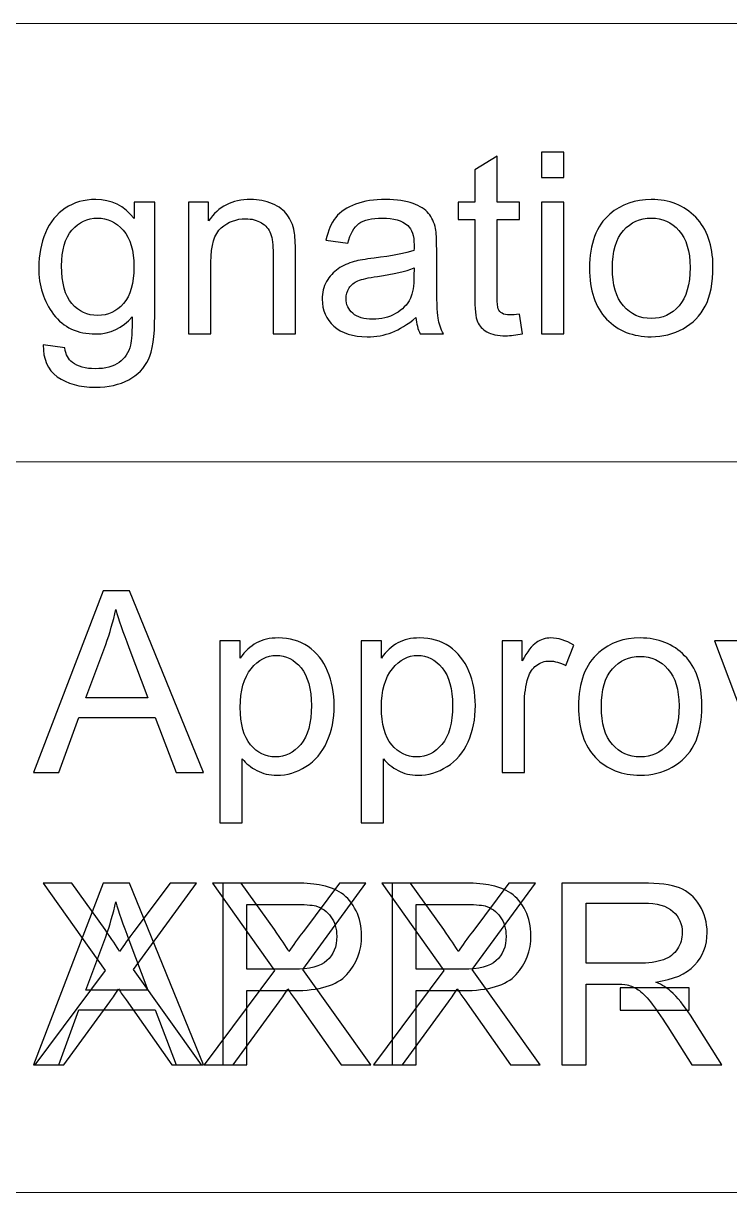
# Model space of a CAD drawing. Header units: centimetres. Extents: x -52 to 52, y -48 to 48.
# Drawn here: x 18.848 to 19.814, y -44.205 to -42.605 of the extents above; entities that cross this region are included whole.
import ezdxf

# ---------------------------------------------------------------- set-up
doc = ezdxf.new("R2010")
doc.units = ezdxf.units.CM
doc.header["$MEASUREMENT"] = 0
doc.layers.add('Title Block', color=7, linetype='Continuous')

msp = doc.modelspace()

# ---------------------------------------------------------------- linework, layer by layer
at = {"layer": 'Title Block', "lineweight": 9}
for points in [[(12.96203, -42.6054), (12.96203, -42.6054), (29.96203, -42.6054), (29.96203, -42.6054)], [(12.96203, -43.2054), (12.96203, -43.2054), (29.96203, -43.2054), (29.96203, -43.2054)], [(12.96203, -44.2054), (12.96203, -44.2054), (29.96203, -44.2054), (29.96203, -44.2054)]]:
    msp.add_open_spline(points, degree=3, dxfattribs=at)
at = {"layer": 'Title Block'}
for points, knots in [([(19.55638, -42.81651), (19.55638, -42.81651), (19.55638, -42.78179), (19.55638, -42.78179), (19.55638, -42.78179), (19.58693, -42.78179), (19.58693, -42.78179), (19.58693, -42.78179), (19.58693, -42.81651), (19.58693, -42.81651), (19.58693, -42.81651), (19.55638, -42.81651), (19.55638, -42.81651)], [0, 0, 0, 0, 0.25, 0.25, 0.25, 0.5, 0.5, 0.5, 0.75, 0.75, 0.75, 1, 1, 1, 1]), ([(19.52623, -43.00314), (19.52623, -43.00314), (19.53039, -43.03011), (19.53039, -43.03011), (19.52183, -43.0319), (19.51413, -43.03283), (19.50742, -43.03283), (19.49636, -43.03283), (19.4878, -43.03109), (19.48167, -43.02756), (19.47559, -43.02403), (19.47131, -43.01946), (19.46882, -43.01373), (19.46633, -43.008), (19.46511, -42.99597), (19.46511, -42.97762), (19.46511, -42.97762), (19.46511, -42.8738), (19.46511, -42.8738), (19.46511, -42.8738), (19.44255, -42.8738), (19.44255, -42.8738), (19.44255, -42.8738), (19.44255, -42.85019), (19.44255, -42.85019), (19.44255, -42.85019), (19.46511, -42.85019), (19.46511, -42.85019), (19.46511, -42.85019), (19.46511, -42.80563), (19.46511, -42.80563), (19.46511, -42.80563), (19.49567, -42.78729), (19.49567, -42.78729), (19.49567, -42.78729), (19.49567, -42.85019), (19.49567, -42.85019), (19.49567, -42.85019), (19.52623, -42.85019), (19.52623, -42.85019), (19.52623, -42.85019), (19.52623, -42.8738), (19.52623, -42.8738), (19.52623, -42.8738), (19.49567, -42.8738), (19.49567, -42.8738), (19.49567, -42.8738), (19.49567, -42.97936), (19.49567, -42.97936), (19.49567, -42.9881), (19.49619, -42.99371), (19.49729, -42.9962), (19.49833, -42.99869), (19.50007, -43.00065), (19.5025, -43.00216), (19.50493, -43.00361), (19.5084, -43.00436), (19.51292, -43.00436), (19.51627, -43.00436), (19.52073, -43.00395), (19.52623, -43.00314)], [0, 0, 0, 0, 0.05, 0.05, 0.05, 0.1, 0.1, 0.1, 0.15, 0.15, 0.15, 0.2, 0.2, 0.2, 0.25, 0.25, 0.25, 0.3, 0.3, 0.3, 0.35, 0.35, 0.35, 0.4, 0.4, 0.4, 0.45, 0.45, 0.45, 0.5, 0.5, 0.5, 0.55, 0.55, 0.55, 0.6, 0.6, 0.6, 0.65, 0.65, 0.65, 0.7, 0.7, 0.7, 0.75, 0.75, 0.75, 0.8, 0.8, 0.8, 0.85, 0.85, 0.85, 0.9, 0.9, 0.9, 0.95, 0.95, 0.95, 1, 1, 1, 1]), ([(18.87496, -43.04533), (18.87496, -43.04533), (18.90448, -43.0495), (18.90448, -43.0495), (18.90569, -43.05864), (18.90916, -43.0653), (18.91484, -43.06952), (18.92242, -43.07513), (18.93278, -43.07797), (18.94591, -43.07797), (18.96003, -43.07797), (18.97097, -43.07513), (18.97867, -43.06952), (18.98636, -43.06391), (18.99157, -43.05598), (18.99429, -43.04585), (18.99585, -43.03966), (18.99661, -43.02664), (18.99649, -43.00679), (18.98312, -43.02253), (18.96651, -43.0304), (18.94661, -43.0304), (18.92184, -43.0304), (18.90262, -43.02149), (18.88908, -43.00361), (18.87548, -42.98578), (18.86871, -42.96437), (18.86871, -42.93943), (18.86871, -42.92224), (18.87184, -42.90638), (18.87803, -42.89186), (18.88422, -42.87733), (18.89325, -42.86616), (18.90506, -42.85824), (18.91686, -42.85031), (18.93075, -42.84637), (18.94672, -42.84637), (18.96796, -42.84637), (18.98549, -42.85505), (18.99927, -42.87241), (18.99927, -42.87241), (18.99927, -42.85019), (18.99927, -42.85019), (18.99927, -42.85019), (19.02739, -42.85019), (19.02739, -42.85019), (19.02739, -42.85019), (19.02739, -43.00581), (19.02739, -43.00581), (19.02739, -43.03387), (19.02456, -43.05372), (19.01883, -43.06541), (19.01316, -43.0771), (19.00407, -43.08636), (18.99174, -43.09313), (18.97936, -43.0999), (18.96414, -43.10332), (18.94609, -43.10332), (18.92462, -43.10332), (18.90731, -43.09851), (18.89412, -43.08885), (18.88087, -43.07924), (18.8745, -43.06472), (18.87496, -43.04533)], [0, 0, 0, 0, 0.047619, 0.047619, 0.047619, 0.0952381, 0.0952381, 0.0952381, 0.1428571, 0.1428571, 0.1428571, 0.1904762, 0.1904762, 0.1904762, 0.2380952, 0.2380952, 0.2380952, 0.2857143, 0.2857143, 0.2857143, 0.3333333, 0.3333333, 0.3333333, 0.3809524, 0.3809524, 0.3809524, 0.4285714, 0.4285714, 0.4285714, 0.4761905, 0.4761905, 0.4761905, 0.5238095, 0.5238095, 0.5238095, 0.5714286, 0.5714286, 0.5714286, 0.6190476, 0.6190476, 0.6190476, 0.6666667, 0.6666667, 0.6666667, 0.7142857, 0.7142857, 0.7142857, 0.7619048, 0.7619048, 0.7619048, 0.8095238, 0.8095238, 0.8095238, 0.8571429, 0.8571429, 0.8571429, 0.9047619, 0.9047619, 0.9047619, 0.952381, 0.952381, 0.952381, 1, 1, 1, 1]), ([(19.07369, -43.0304), (19.07369, -43.0304), (19.07369, -42.85019), (19.07369, -42.85019), (19.07369, -42.85019), (19.10112, -42.85019), (19.10112, -42.85019), (19.10112, -42.85019), (19.10112, -42.87577), (19.10112, -42.87577), (19.11431, -42.85615), (19.13341, -42.84637), (19.15835, -42.84637), (19.16923, -42.84637), (19.17918, -42.84834), (19.18827, -42.85222), (19.19735, -42.8561), (19.20418, -42.86125), (19.2087, -42.86755), (19.21321, -42.87386), (19.21639, -42.88138), (19.21819, -42.89007), (19.21929, -42.89574), (19.21987, -42.90563), (19.21987, -42.91975), (19.21987, -42.91975), (19.21987, -43.0304), (19.21987, -43.0304), (19.21987, -43.0304), (19.18931, -43.0304), (19.18931, -43.0304), (19.18931, -43.0304), (19.18931, -42.92091), (19.18931, -42.92091), (19.18931, -42.90847), (19.18815, -42.89915), (19.18578, -42.89302), (19.18341, -42.88688), (19.17918, -42.88196), (19.17317, -42.87826), (19.16715, -42.87461), (19.16003, -42.87276), (19.15193, -42.87276), (19.13896, -42.87276), (19.12779, -42.87687), (19.11836, -42.88515), (19.10893, -42.89336), (19.10424, -42.90905), (19.10424, -42.93208), (19.10424, -42.93208), (19.10424, -43.0304), (19.10424, -43.0304), (19.10424, -43.0304), (19.07369, -43.0304), (19.07369, -43.0304)], [0, 0, 0, 0, 0.0555556, 0.0555556, 0.0555556, 0.1111111, 0.1111111, 0.1111111, 0.1666667, 0.1666667, 0.1666667, 0.2222222, 0.2222222, 0.2222222, 0.2777778, 0.2777778, 0.2777778, 0.3333333, 0.3333333, 0.3333333, 0.3888889, 0.3888889, 0.3888889, 0.4444444, 0.4444444, 0.4444444, 0.5, 0.5, 0.5, 0.5555556, 0.5555556, 0.5555556, 0.6111111, 0.6111111, 0.6111111, 0.6666667, 0.6666667, 0.6666667, 0.7222222, 0.7222222, 0.7222222, 0.7777778, 0.7777778, 0.7777778, 0.8333333, 0.8333333, 0.8333333, 0.8888889, 0.8888889, 0.8888889, 0.9444444, 0.9444444, 0.9444444, 1, 1, 1, 1]), ([(19.3845, -43.00783), (19.37316, -43.01749), (19.36222, -43.02427), (19.35175, -43.02826), (19.34128, -43.03225), (19.33005, -43.03422), (19.31801, -43.03422), (19.29822, -43.03422), (19.283, -43.02942), (19.27235, -43.01975), (19.2617, -43.01015), (19.25638, -42.99782), (19.25638, -42.98283), (19.25638, -42.97403), (19.25841, -42.96599), (19.2624, -42.9587), (19.26645, -42.95141), (19.27172, -42.94562), (19.2782, -42.94122), (19.28474, -42.93682), (19.29203, -42.93347), (19.30019, -42.93121), (19.30621, -42.92965), (19.31529, -42.92814), (19.32739, -42.92664), (19.35204, -42.92375), (19.37027, -42.92022), (19.3819, -42.91616), (19.38202, -42.912), (19.38207, -42.90934), (19.38207, -42.90824), (19.38207, -42.89585), (19.37918, -42.88711), (19.37339, -42.88202), (19.36558, -42.87513), (19.35395, -42.87172), (19.33856, -42.87172), (19.32415, -42.87172), (19.3135, -42.87427), (19.30667, -42.8793), (19.29978, -42.88434), (19.29475, -42.89325), (19.29145, -42.9061), (19.29145, -42.9061), (19.26159, -42.90193), (19.26159, -42.90193), (19.26431, -42.88914), (19.26876, -42.87878), (19.27501, -42.87091), (19.28126, -42.86304), (19.29029, -42.85702), (19.3021, -42.85274), (19.31384, -42.84851), (19.32756, -42.84637), (19.34307, -42.84637), (19.35846, -42.84637), (19.37102, -42.84817), (19.38068, -42.85181), (19.39029, -42.85546), (19.39741, -42.85997), (19.40192, -42.86547), (19.40644, -42.87097), (19.40962, -42.87791), (19.41147, -42.8863), (19.41246, -42.89151), (19.41298, -42.90089), (19.41298, -42.91437), (19.41298, -42.91437), (19.41298, -42.95488), (19.41298, -42.95488), (19.41298, -42.98318), (19.41361, -43.00106), (19.41489, -43.00864), (19.4161, -43.01622), (19.41865, -43.02346), (19.42235, -43.0304), (19.42235, -43.0304), (19.39041, -43.0304), (19.39041, -43.0304), (19.38734, -43.02398), (19.38537, -43.01645), (19.3845, -43.00783)], [0, 0, 0, 0, 0.037037, 0.037037, 0.037037, 0.0740741, 0.0740741, 0.0740741, 0.1111111, 0.1111111, 0.1111111, 0.1481481, 0.1481481, 0.1481481, 0.1851852, 0.1851852, 0.1851852, 0.2222222, 0.2222222, 0.2222222, 0.2592593, 0.2592593, 0.2592593, 0.2962963, 0.2962963, 0.2962963, 0.3333333, 0.3333333, 0.3333333, 0.3703704, 0.3703704, 0.3703704, 0.4074074, 0.4074074, 0.4074074, 0.4444444, 0.4444444, 0.4444444, 0.4814815, 0.4814815, 0.4814815, 0.5185185, 0.5185185, 0.5185185, 0.5555556, 0.5555556, 0.5555556, 0.5925926, 0.5925926, 0.5925926, 0.6296296, 0.6296296, 0.6296296, 0.6666667, 0.6666667, 0.6666667, 0.7037037, 0.7037037, 0.7037037, 0.7407407, 0.7407407, 0.7407407, 0.7777778, 0.7777778, 0.7777778, 0.8148148, 0.8148148, 0.8148148, 0.8518519, 0.8518519, 0.8518519, 0.8888889, 0.8888889, 0.8888889, 0.9259259, 0.9259259, 0.9259259, 0.962963, 0.962963, 0.962963, 1, 1, 1, 1]), ([(19.62206, -42.9403), (19.62206, -42.90702), (19.63132, -42.88237), (19.64989, -42.86634), (19.66535, -42.85303), (19.68427, -42.84637), (19.70655, -42.84637), (19.73126, -42.84637), (19.75151, -42.85448), (19.76725, -42.87068), (19.78294, -42.88682), (19.79081, -42.90922), (19.79081, -42.93775), (19.79081, -42.9609), (19.78733, -42.97907), (19.78039, -42.99232), (19.77345, -43.00557), (19.76332, -43.01587), (19.75001, -43.02322), (19.73676, -43.03057), (19.72223, -43.03422), (19.70655, -43.03422), (19.68132, -43.03422), (19.66095, -43.02618), (19.64538, -43.01003), (19.62981, -42.99388), (19.62206, -42.97062), (19.62206, -42.9403)], [0, 0, 0, 0, 0.1111111, 0.1111111, 0.1111111, 0.2222222, 0.2222222, 0.2222222, 0.3333333, 0.3333333, 0.3333333, 0.4444444, 0.4444444, 0.4444444, 0.5555556, 0.5555556, 0.5555556, 0.6666667, 0.6666667, 0.6666667, 0.7777778, 0.7777778, 0.7777778, 0.8888889, 0.8888889, 0.8888889, 1, 1, 1, 1]), ([(19.55638, -43.0304), (19.55638, -43.0304), (19.55638, -42.85019), (19.55638, -42.85019), (19.55638, -42.85019), (19.58693, -42.85019), (19.58693, -42.85019), (19.58693, -42.85019), (19.58693, -43.0304), (19.58693, -43.0304), (19.58693, -43.0304), (19.55638, -43.0304), (19.55638, -43.0304)], [0, 0, 0, 0, 0.25, 0.25, 0.25, 0.5, 0.5, 0.5, 0.75, 0.75, 0.75, 1, 1, 1, 1]), ([(18.89996, -42.93723), (18.89996, -42.96078), (18.90465, -42.97797), (18.91403, -42.98879), (18.92346, -42.99961), (18.93521, -43.00505), (18.94933, -43.00505), (18.96339, -43.00505), (18.97514, -42.99967), (18.98468, -42.98891), (18.99418, -42.97814), (18.99892, -42.96125), (18.99892, -42.93821), (18.99892, -42.91622), (18.994, -42.89961), (18.98422, -42.88844), (18.97444, -42.87728), (18.96264, -42.87172), (18.94886, -42.87172), (18.93526, -42.87172), (18.92375, -42.87722), (18.9142, -42.88821), (18.90471, -42.89921), (18.89996, -42.91553), (18.89996, -42.93723)], [0, 0, 0, 0, 0.125, 0.125, 0.125, 0.25, 0.25, 0.25, 0.375, 0.375, 0.375, 0.5, 0.5, 0.5, 0.625, 0.625, 0.625, 0.75, 0.75, 0.75, 0.875, 0.875, 0.875, 1, 1, 1, 1]), ([(19.65331, -42.94035), (19.65331, -42.96339), (19.65834, -42.98063), (19.66841, -42.99203), (19.67854, -43.00349), (19.69121, -43.00922), (19.70655, -43.00922), (19.72171, -43.00922), (19.73433, -43.00349), (19.74445, -42.99197), (19.75452, -42.98046), (19.75956, -42.96292), (19.75956, -42.93937), (19.75956, -42.91715), (19.75446, -42.90031), (19.74434, -42.88891), (19.73421, -42.87745), (19.72159, -42.87172), (19.70655, -42.87172), (19.69121, -42.87172), (19.67854, -42.87739), (19.66841, -42.88879), (19.65834, -42.90019), (19.65331, -42.91738), (19.65331, -42.94035)], [0, 0, 0, 0, 0.125, 0.125, 0.125, 0.25, 0.25, 0.25, 0.375, 0.375, 0.375, 0.5, 0.5, 0.5, 0.625, 0.625, 0.625, 0.75, 0.75, 0.75, 0.875, 0.875, 0.875, 1, 1, 1, 1]), ([(19.38207, -42.94012), (19.37096, -42.94464), (19.3543, -42.94846), (19.33207, -42.95158), (19.31946, -42.95338), (19.31055, -42.9554), (19.30534, -42.95766), (19.30013, -42.95991), (19.29614, -42.96321), (19.2933, -42.9675), (19.29047, -42.97184), (19.28902, -42.97664), (19.28902, -42.98196), (19.28902, -42.99001), (19.29209, -42.99678), (19.29828, -43.00216), (19.30447, -43.00754), (19.3135, -43.01026), (19.32536, -43.01026), (19.33711, -43.01026), (19.34758, -43.00771), (19.35678, -43.00256), (19.36593, -42.99747), (19.3727, -42.99047), (19.37698, -42.98162), (19.38028, -42.97473), (19.3819, -42.9646), (19.3819, -42.95123), (19.3819, -42.95123), (19.38207, -42.94012), (19.38207, -42.94012)], [0, 0, 0, 0, 0.1, 0.1, 0.1, 0.2, 0.2, 0.2, 0.3, 0.3, 0.3, 0.4, 0.4, 0.4, 0.5, 0.5, 0.5, 0.6, 0.6, 0.6, 0.7, 0.7, 0.7, 0.8, 0.8, 0.8, 0.9, 0.9, 0.9, 1, 1, 1, 1]), ([(18.86151, -43.6304), (18.86151, -43.6304), (18.95688, -43.38179), (18.95688, -43.38179), (18.95688, -43.38179), (18.99305, -43.38179), (18.99305, -43.38179), (18.99305, -43.38179), (19.09426, -43.6304), (19.09426, -43.6304), (19.09426, -43.6304), (19.05682, -43.6304), (19.05682, -43.6304), (19.05682, -43.6304), (19.02806, -43.55505), (19.02806, -43.55505), (19.02806, -43.55505), (18.92337, -43.55505), (18.92337, -43.55505), (18.92337, -43.55505), (18.8964, -43.6304), (18.8964, -43.6304), (18.8964, -43.6304), (18.86151, -43.6304), (18.86151, -43.6304)], [0, 0, 0, 0, 0.125, 0.125, 0.125, 0.25, 0.25, 0.25, 0.375, 0.375, 0.375, 0.5, 0.5, 0.5, 0.625, 0.625, 0.625, 0.75, 0.75, 0.75, 0.875, 0.875, 0.875, 1, 1, 1, 1]), ([(18.93304, -43.52832), (18.93304, -43.52832), (19.01776, -43.52832), (19.01776, -43.52832), (19.01776, -43.52832), (18.99183, -43.45939), (18.99183, -43.45939), (18.98402, -43.43845), (18.97812, -43.42114), (18.97401, -43.40748), (18.97059, -43.42369), (18.96602, -43.4396), (18.96029, -43.45534), (18.96029, -43.45534), (18.93304, -43.52832), (18.93304, -43.52832)], [0, 0, 0, 0, 0.2, 0.2, 0.2, 0.4, 0.4, 0.4, 0.6, 0.6, 0.6, 0.8, 0.8, 0.8, 1, 1, 1, 1]), ([(19.11655, -43.6995), (19.11655, -43.6995), (19.11655, -43.45019), (19.11655, -43.45019), (19.11655, -43.45019), (19.14432, -43.45019), (19.14432, -43.45019), (19.14432, -43.45019), (19.14432, -43.47386), (19.14432, -43.47386), (19.15086, -43.46472), (19.15827, -43.45783), (19.16655, -43.45326), (19.17476, -43.44869), (19.18478, -43.44637), (19.19652, -43.44637), (19.21192, -43.44637), (19.22546, -43.45031), (19.23721, -43.45824), (19.24895, -43.46611), (19.25781, -43.47728), (19.26383, -43.49163), (19.26979, -43.50604), (19.2728, -43.52178), (19.2728, -43.53897), (19.2728, -43.55731), (19.2695, -43.57386), (19.2629, -43.58862), (19.2563, -43.60332), (19.2467, -43.6146), (19.23408, -43.62247), (19.22152, -43.63028), (19.20827, -43.63422), (19.19438, -43.63422), (19.1842, -43.63422), (19.17505, -43.63208), (19.16701, -43.6278), (19.15891, -43.62351), (19.15231, -43.61813), (19.1471, -43.61159), (19.1471, -43.61159), (19.1471, -43.6995), (19.1471, -43.6995), (19.1471, -43.6995), (19.11655, -43.6995), (19.11655, -43.6995)], [0, 0, 0, 0, 0.0666667, 0.0666667, 0.0666667, 0.1333333, 0.1333333, 0.1333333, 0.2, 0.2, 0.2, 0.2666667, 0.2666667, 0.2666667, 0.3333333, 0.3333333, 0.3333333, 0.4, 0.4, 0.4, 0.4666667, 0.4666667, 0.4666667, 0.5333333, 0.5333333, 0.5333333, 0.6, 0.6, 0.6, 0.6666667, 0.6666667, 0.6666667, 0.7333333, 0.7333333, 0.7333333, 0.8, 0.8, 0.8, 0.8666667, 0.8666667, 0.8666667, 0.9333333, 0.9333333, 0.9333333, 1, 1, 1, 1]), ([(19.30966, -43.6995), (19.30966, -43.6995), (19.30966, -43.45019), (19.30966, -43.45019), (19.30966, -43.45019), (19.33743, -43.45019), (19.33743, -43.45019), (19.33743, -43.45019), (19.33743, -43.47386), (19.33743, -43.47386), (19.34397, -43.46472), (19.35138, -43.45783), (19.35966, -43.45326), (19.36787, -43.44869), (19.37789, -43.44637), (19.38963, -43.44637), (19.40503, -43.44637), (19.41857, -43.45031), (19.43032, -43.45824), (19.44206, -43.46611), (19.45092, -43.47728), (19.45694, -43.49163), (19.4629, -43.50604), (19.46591, -43.52178), (19.46591, -43.53897), (19.46591, -43.55731), (19.46261, -43.57386), (19.45601, -43.58862), (19.44941, -43.60332), (19.43981, -43.6146), (19.42719, -43.62247), (19.41463, -43.63028), (19.40138, -43.63422), (19.38749, -43.63422), (19.37731, -43.63422), (19.36816, -43.63208), (19.36012, -43.6278), (19.35202, -43.62351), (19.34542, -43.61813), (19.34021, -43.61159), (19.34021, -43.61159), (19.34021, -43.6995), (19.34021, -43.6995), (19.34021, -43.6995), (19.30966, -43.6995), (19.30966, -43.6995)], [0, 0, 0, 0, 0.0666667, 0.0666667, 0.0666667, 0.1333333, 0.1333333, 0.1333333, 0.2, 0.2, 0.2, 0.2666667, 0.2666667, 0.2666667, 0.3333333, 0.3333333, 0.3333333, 0.4, 0.4, 0.4, 0.4666667, 0.4666667, 0.4666667, 0.5333333, 0.5333333, 0.5333333, 0.6, 0.6, 0.6, 0.6666667, 0.6666667, 0.6666667, 0.7333333, 0.7333333, 0.7333333, 0.8, 0.8, 0.8, 0.8666667, 0.8666667, 0.8666667, 0.9333333, 0.9333333, 0.9333333, 1, 1, 1, 1]), ([(19.50242, -43.6304), (19.50242, -43.6304), (19.50242, -43.45019), (19.50242, -43.45019), (19.50242, -43.45019), (19.52985, -43.45019), (19.52985, -43.45019), (19.52985, -43.45019), (19.52985, -43.4778), (19.52985, -43.4778), (19.53685, -43.46501), (19.54333, -43.45656), (19.54929, -43.45251), (19.55525, -43.4484), (19.56179, -43.44637), (19.56891, -43.44637), (19.57921, -43.44637), (19.58969, -43.44961), (19.60034, -43.45604), (19.60034, -43.45604), (19.58946, -43.48422), (19.58946, -43.48422), (19.58205, -43.48005), (19.57464, -43.47797), (19.56723, -43.47797), (19.56058, -43.47797), (19.55462, -43.48), (19.54935, -43.48399), (19.54409, -43.48798), (19.54032, -43.49354), (19.53807, -43.50066), (19.53465, -43.51148), (19.53297, -43.52334), (19.53297, -43.53625), (19.53297, -43.53625), (19.53297, -43.6304), (19.53297, -43.6304), (19.53297, -43.6304), (19.50242, -43.6304), (19.50242, -43.6304)], [0, 0, 0, 0, 0.0769231, 0.0769231, 0.0769231, 0.1538462, 0.1538462, 0.1538462, 0.2307692, 0.2307692, 0.2307692, 0.3076923, 0.3076923, 0.3076923, 0.3846154, 0.3846154, 0.3846154, 0.4615385, 0.4615385, 0.4615385, 0.5384615, 0.5384615, 0.5384615, 0.6153846, 0.6153846, 0.6153846, 0.6923077, 0.6923077, 0.6923077, 0.7692308, 0.7692308, 0.7692308, 0.8461538, 0.8461538, 0.8461538, 0.9230769, 0.9230769, 0.9230769, 1, 1, 1, 1]), ([(19.60693, -43.5403), (19.60693, -43.50702), (19.61619, -43.48237), (19.63476, -43.46634), (19.65022, -43.45303), (19.66914, -43.44637), (19.69142, -43.44637), (19.71613, -43.44637), (19.73638, -43.45448), (19.75212, -43.47068), (19.76781, -43.48682), (19.77568, -43.50922), (19.77568, -43.53775), (19.77568, -43.5609), (19.7722, -43.57907), (19.76526, -43.59232), (19.75832, -43.60557), (19.74819, -43.61587), (19.73488, -43.62322), (19.72163, -43.63057), (19.7071, -43.63422), (19.69142, -43.63422), (19.66619, -43.63422), (19.64582, -43.62618), (19.63025, -43.61003), (19.61468, -43.59388), (19.60693, -43.57062), (19.60693, -43.5403)], [0, 0, 0, 0, 0.1111111, 0.1111111, 0.1111111, 0.2222222, 0.2222222, 0.2222222, 0.3333333, 0.3333333, 0.3333333, 0.4444444, 0.4444444, 0.4444444, 0.5555556, 0.5555556, 0.5555556, 0.6666667, 0.6666667, 0.6666667, 0.7777778, 0.7777778, 0.7777778, 0.8888889, 0.8888889, 0.8888889, 1, 1, 1, 1]), ([(19.86074, -43.6304), (19.86074, -43.6304), (19.79275, -43.45019), (19.79275, -43.45019), (19.79275, -43.45019), (19.82544, -43.45019), (19.82544, -43.45019), (19.82544, -43.45019), (19.86398, -43.55812), (19.86398, -43.55812), (19.86815, -43.56975), (19.87203, -43.58185), (19.87556, -43.5944), (19.87828, -43.58491), (19.88204, -43.57351), (19.88696, -43.56015), (19.88696, -43.56015), (19.92701, -43.45019), (19.92701, -43.45019), (19.92701, -43.45019), (19.95837, -43.45019), (19.95837, -43.45019), (19.95837, -43.45019), (19.89014, -43.6304), (19.89014, -43.6304), (19.89014, -43.6304), (19.86074, -43.6304), (19.86074, -43.6304)], [0, 0, 0, 0, 0.1111111, 0.1111111, 0.1111111, 0.2222222, 0.2222222, 0.2222222, 0.3333333, 0.3333333, 0.3333333, 0.4444444, 0.4444444, 0.4444444, 0.5555556, 0.5555556, 0.5555556, 0.6666667, 0.6666667, 0.6666667, 0.7777778, 0.7777778, 0.7777778, 0.8888889, 0.8888889, 0.8888889, 1, 1, 1, 1]), ([(19.14432, -43.5414), (19.14432, -43.56449), (19.14901, -43.58156), (19.15833, -43.59261), (19.1677, -43.60366), (19.17905, -43.60922), (19.19236, -43.60922), (19.2059, -43.60922), (19.21747, -43.60349), (19.22708, -43.59203), (19.23674, -43.58057), (19.24155, -43.56287), (19.24155, -43.53885), (19.24155, -43.51593), (19.23686, -43.4988), (19.22743, -43.4874), (19.21799, -43.476), (19.20677, -43.47033), (19.19369, -43.47033), (19.18072, -43.47033), (19.16927, -43.47641), (19.15931, -43.4885), (19.1493, -43.50066), (19.14432, -43.51825), (19.14432, -43.5414)], [0, 0, 0, 0, 0.125, 0.125, 0.125, 0.25, 0.25, 0.25, 0.375, 0.375, 0.375, 0.5, 0.5, 0.5, 0.625, 0.625, 0.625, 0.75, 0.75, 0.75, 0.875, 0.875, 0.875, 1, 1, 1, 1]), ([(19.33743, -43.5414), (19.33743, -43.56449), (19.34212, -43.58156), (19.35144, -43.59261), (19.36081, -43.60366), (19.37216, -43.60922), (19.38547, -43.60922), (19.39901, -43.60922), (19.41058, -43.60349), (19.42019, -43.59203), (19.42985, -43.58057), (19.43466, -43.56287), (19.43466, -43.53885), (19.43466, -43.51593), (19.42997, -43.4988), (19.42054, -43.4874), (19.4111, -43.476), (19.39988, -43.47033), (19.3868, -43.47033), (19.37383, -43.47033), (19.36238, -43.47641), (19.35242, -43.4885), (19.34241, -43.50066), (19.33743, -43.51825), (19.33743, -43.5414)], [0, 0, 0, 0, 0.125, 0.125, 0.125, 0.25, 0.25, 0.25, 0.375, 0.375, 0.375, 0.5, 0.5, 0.5, 0.625, 0.625, 0.625, 0.75, 0.75, 0.75, 0.875, 0.875, 0.875, 1, 1, 1, 1]), ([(19.63818, -43.54035), (19.63818, -43.56339), (19.64321, -43.58063), (19.65328, -43.59203), (19.66341, -43.60349), (19.67608, -43.60922), (19.69142, -43.60922), (19.70658, -43.60922), (19.7192, -43.60349), (19.72932, -43.59197), (19.73939, -43.58046), (19.74443, -43.56292), (19.74443, -43.53937), (19.74443, -43.51715), (19.73933, -43.50031), (19.72921, -43.48891), (19.71908, -43.47745), (19.70646, -43.47172), (19.69142, -43.47172), (19.67608, -43.47172), (19.66341, -43.47739), (19.65328, -43.48879), (19.64321, -43.50019), (19.63818, -43.51738), (19.63818, -43.54035)], [0, 0, 0, 0, 0.125, 0.125, 0.125, 0.25, 0.25, 0.25, 0.375, 0.375, 0.375, 0.5, 0.5, 0.5, 0.625, 0.625, 0.625, 0.75, 0.75, 0.75, 0.875, 0.875, 0.875, 1, 1, 1, 1]), ([(18.86151, -44.0304), (18.86151, -44.0304), (18.95688, -43.78179), (18.95688, -43.78179), (18.95688, -43.78179), (18.99305, -43.78179), (18.99305, -43.78179), (18.99305, -43.78179), (19.09426, -44.0304), (19.09426, -44.0304), (19.09426, -44.0304), (19.05682, -44.0304), (19.05682, -44.0304), (19.05682, -44.0304), (19.02806, -43.95505), (19.02806, -43.95505), (19.02806, -43.95505), (18.92337, -43.95505), (18.92337, -43.95505), (18.92337, -43.95505), (18.8964, -44.0304), (18.8964, -44.0304), (18.8964, -44.0304), (18.86151, -44.0304), (18.86151, -44.0304)], [0, 0, 0, 0, 0.125, 0.125, 0.125, 0.25, 0.25, 0.25, 0.375, 0.375, 0.375, 0.5, 0.5, 0.5, 0.625, 0.625, 0.625, 0.75, 0.75, 0.75, 0.875, 0.875, 0.875, 1, 1, 1, 1]), ([(18.86353, -44.0304), (18.86353, -44.0304), (18.9596, -43.90141), (18.9596, -43.90141), (18.9596, -43.90141), (18.87499, -43.78179), (18.87499, -43.78179), (18.87499, -43.78179), (18.91417, -43.78179), (18.91417, -43.78179), (18.91417, -43.78179), (18.95948, -43.84539), (18.95948, -43.84539), (18.96892, -43.85858), (18.97546, -43.86865), (18.97922, -43.87566), (18.98483, -43.86698), (18.99143, -43.85772), (18.99901, -43.84794), (18.99901, -43.84794), (19.04866, -43.78179), (19.04866, -43.78179), (19.04866, -43.78179), (19.08471, -43.78179), (19.08471, -43.78179), (19.08471, -43.78179), (18.99837, -43.89996), (18.99837, -43.89996), (18.99837, -43.89996), (19.09131, -44.0304), (19.09131, -44.0304), (19.09131, -44.0304), (19.05092, -44.0304), (19.05092, -44.0304), (19.05092, -44.0304), (18.98819, -43.94174), (18.98819, -43.94174), (18.9846, -43.93671), (18.98118, -43.93167), (18.978, -43.9267), (18.97245, -43.93503), (18.96851, -43.94088), (18.96608, -43.94417), (18.96608, -43.94417), (18.90306, -44.0304), (18.90306, -44.0304), (18.90306, -44.0304), (18.86353, -44.0304), (18.86353, -44.0304)], [0, 0, 0, 0, 0.0625, 0.0625, 0.0625, 0.125, 0.125, 0.125, 0.1875, 0.1875, 0.1875, 0.25, 0.25, 0.25, 0.3125, 0.3125, 0.3125, 0.375, 0.375, 0.375, 0.4375, 0.4375, 0.4375, 0.5, 0.5, 0.5, 0.5625, 0.5625, 0.5625, 0.625, 0.625, 0.625, 0.6875, 0.6875, 0.6875, 0.75, 0.75, 0.75, 0.8125, 0.8125, 0.8125, 0.875, 0.875, 0.875, 0.9375, 0.9375, 0.9375, 1, 1, 1, 1]), ([(19.09513, -44.0304), (19.09513, -44.0304), (19.1912, -43.90141), (19.1912, -43.90141), (19.1912, -43.90141), (19.10659, -43.78179), (19.10659, -43.78179), (19.10659, -43.78179), (19.14577, -43.78179), (19.14577, -43.78179), (19.14577, -43.78179), (19.19108, -43.84539), (19.19108, -43.84539), (19.20052, -43.85858), (19.20706, -43.86865), (19.21082, -43.87566), (19.21643, -43.86698), (19.22303, -43.85772), (19.23061, -43.84794), (19.23061, -43.84794), (19.28026, -43.78179), (19.28026, -43.78179), (19.28026, -43.78179), (19.31631, -43.78179), (19.31631, -43.78179), (19.31631, -43.78179), (19.22997, -43.89996), (19.22997, -43.89996), (19.22997, -43.89996), (19.32291, -44.0304), (19.32291, -44.0304), (19.32291, -44.0304), (19.28252, -44.0304), (19.28252, -44.0304), (19.28252, -44.0304), (19.21979, -43.94174), (19.21979, -43.94174), (19.2162, -43.93671), (19.21278, -43.93167), (19.2096, -43.9267), (19.20405, -43.93503), (19.20011, -43.94088), (19.19768, -43.94417), (19.19768, -43.94417), (19.13466, -44.0304), (19.13466, -44.0304), (19.13466, -44.0304), (19.09513, -44.0304), (19.09513, -44.0304)], [0, 0, 0, 0, 0.0625, 0.0625, 0.0625, 0.125, 0.125, 0.125, 0.1875, 0.1875, 0.1875, 0.25, 0.25, 0.25, 0.3125, 0.3125, 0.3125, 0.375, 0.375, 0.375, 0.4375, 0.4375, 0.4375, 0.5, 0.5, 0.5, 0.5625, 0.5625, 0.5625, 0.625, 0.625, 0.625, 0.6875, 0.6875, 0.6875, 0.75, 0.75, 0.75, 0.8125, 0.8125, 0.8125, 0.875, 0.875, 0.875, 0.9375, 0.9375, 0.9375, 1, 1, 1, 1]), ([(19.12037, -44.0304), (19.12037, -44.0304), (19.12037, -43.78179), (19.12037, -43.78179), (19.12037, -43.78179), (19.21423, -43.78179), (19.21423, -43.78179), (19.23072, -43.78179), (19.24334, -43.7826), (19.25208, -43.78416), (19.26429, -43.78619), (19.27453, -43.79007), (19.28281, -43.79574), (19.29108, -43.80147), (19.29774, -43.80945), (19.30277, -43.8197), (19.30781, -43.82994), (19.3103, -43.84122), (19.3103, -43.85355), (19.3103, -43.87461), (19.30358, -43.8925), (19.2901, -43.90708), (19.27667, -43.92172), (19.25231, -43.92901), (19.21712, -43.92901), (19.21712, -43.92901), (19.15335, -43.92901), (19.15335, -43.92901), (19.15335, -43.92901), (19.15335, -44.0304), (19.15335, -44.0304), (19.15335, -44.0304), (19.12037, -44.0304), (19.12037, -44.0304)], [0, 0, 0, 0, 0.0909091, 0.0909091, 0.0909091, 0.1818182, 0.1818182, 0.1818182, 0.2727273, 0.2727273, 0.2727273, 0.3636364, 0.3636364, 0.3636364, 0.4545455, 0.4545455, 0.4545455, 0.5454545, 0.5454545, 0.5454545, 0.6363636, 0.6363636, 0.6363636, 0.7272727, 0.7272727, 0.7272727, 0.8181818, 0.8181818, 0.8181818, 0.9090909, 0.9090909, 0.9090909, 1, 1, 1, 1]), ([(19.32673, -44.0304), (19.32673, -44.0304), (19.4228, -43.90141), (19.4228, -43.90141), (19.4228, -43.90141), (19.33819, -43.78179), (19.33819, -43.78179), (19.33819, -43.78179), (19.37737, -43.78179), (19.37737, -43.78179), (19.37737, -43.78179), (19.42268, -43.84539), (19.42268, -43.84539), (19.43212, -43.85858), (19.43866, -43.86865), (19.44242, -43.87566), (19.44803, -43.86698), (19.45463, -43.85772), (19.46221, -43.84794), (19.46221, -43.84794), (19.51186, -43.78179), (19.51186, -43.78179), (19.51186, -43.78179), (19.54791, -43.78179), (19.54791, -43.78179), (19.54791, -43.78179), (19.46157, -43.89996), (19.46157, -43.89996), (19.46157, -43.89996), (19.55451, -44.0304), (19.55451, -44.0304), (19.55451, -44.0304), (19.51412, -44.0304), (19.51412, -44.0304), (19.51412, -44.0304), (19.45139, -43.94174), (19.45139, -43.94174), (19.4478, -43.93671), (19.44438, -43.93167), (19.4412, -43.9267), (19.43565, -43.93503), (19.43171, -43.94088), (19.42928, -43.94417), (19.42928, -43.94417), (19.36626, -44.0304), (19.36626, -44.0304), (19.36626, -44.0304), (19.32673, -44.0304), (19.32673, -44.0304)], [0, 0, 0, 0, 0.0625, 0.0625, 0.0625, 0.125, 0.125, 0.125, 0.1875, 0.1875, 0.1875, 0.25, 0.25, 0.25, 0.3125, 0.3125, 0.3125, 0.375, 0.375, 0.375, 0.4375, 0.4375, 0.4375, 0.5, 0.5, 0.5, 0.5625, 0.5625, 0.5625, 0.625, 0.625, 0.625, 0.6875, 0.6875, 0.6875, 0.75, 0.75, 0.75, 0.8125, 0.8125, 0.8125, 0.875, 0.875, 0.875, 0.9375, 0.9375, 0.9375, 1, 1, 1, 1]), ([(19.35197, -44.0304), (19.35197, -44.0304), (19.35197, -43.78179), (19.35197, -43.78179), (19.35197, -43.78179), (19.44583, -43.78179), (19.44583, -43.78179), (19.46232, -43.78179), (19.47494, -43.7826), (19.48368, -43.78416), (19.49589, -43.78619), (19.50613, -43.79007), (19.51441, -43.79574), (19.52268, -43.80147), (19.52934, -43.80945), (19.53437, -43.8197), (19.53941, -43.82994), (19.5419, -43.84122), (19.5419, -43.85355), (19.5419, -43.87461), (19.53518, -43.8925), (19.5217, -43.90708), (19.50827, -43.92172), (19.48391, -43.92901), (19.44872, -43.92901), (19.44872, -43.92901), (19.38495, -43.92901), (19.38495, -43.92901), (19.38495, -43.92901), (19.38495, -44.0304), (19.38495, -44.0304), (19.38495, -44.0304), (19.35197, -44.0304), (19.35197, -44.0304)], [0, 0, 0, 0, 0.0909091, 0.0909091, 0.0909091, 0.1818182, 0.1818182, 0.1818182, 0.2727273, 0.2727273, 0.2727273, 0.3636364, 0.3636364, 0.3636364, 0.4545455, 0.4545455, 0.4545455, 0.5454545, 0.5454545, 0.5454545, 0.6363636, 0.6363636, 0.6363636, 0.7272727, 0.7272727, 0.7272727, 0.8181818, 0.8181818, 0.8181818, 0.9090909, 0.9090909, 0.9090909, 1, 1, 1, 1]), ([(19.58426, -44.0304), (19.58426, -44.0304), (19.58426, -43.78179), (19.58426, -43.78179), (19.58426, -43.78179), (19.69444, -43.78179), (19.69444, -43.78179), (19.71661, -43.78179), (19.73345, -43.78405), (19.74497, -43.7885), (19.75648, -43.79296), (19.76568, -43.80083), (19.77257, -43.81211), (19.77946, -43.8234), (19.78287, -43.8359), (19.78287, -43.84956), (19.78287, -43.86721), (19.77714, -43.88208), (19.76574, -43.89417), (19.75434, -43.90627), (19.73675, -43.91391), (19.71291, -43.91721), (19.72164, -43.92137), (19.72824, -43.92554), (19.73275, -43.92959), (19.74236, -43.93839), (19.75145, -43.94944), (19.75995, -43.96269), (19.75995, -43.96269), (19.80295, -44.0304), (19.80295, -44.0304), (19.80295, -44.0304), (19.76186, -44.0304), (19.76186, -44.0304), (19.76186, -44.0304), (19.72899, -43.97866), (19.72899, -43.97866), (19.71944, -43.96368), (19.71152, -43.95228), (19.70532, -43.94435), (19.69907, -43.93642), (19.69352, -43.93092), (19.6886, -43.92774), (19.68374, -43.92461), (19.6787, -43.92241), (19.67361, -43.92114), (19.66991, -43.92039), (19.66383, -43.91998), (19.65532, -43.91998), (19.65532, -43.91998), (19.61725, -43.91998), (19.61725, -43.91998), (19.61725, -43.91998), (19.61725, -44.0304), (19.61725, -44.0304), (19.61725, -44.0304), (19.58426, -44.0304), (19.58426, -44.0304)], [0, 0, 0, 0, 0.0526316, 0.0526316, 0.0526316, 0.1052632, 0.1052632, 0.1052632, 0.1578947, 0.1578947, 0.1578947, 0.2105263, 0.2105263, 0.2105263, 0.2631579, 0.2631579, 0.2631579, 0.3157895, 0.3157895, 0.3157895, 0.3684211, 0.3684211, 0.3684211, 0.4210526, 0.4210526, 0.4210526, 0.4736842, 0.4736842, 0.4736842, 0.5263158, 0.5263158, 0.5263158, 0.5789474, 0.5789474, 0.5789474, 0.6315789, 0.6315789, 0.6315789, 0.6842105, 0.6842105, 0.6842105, 0.7368421, 0.7368421, 0.7368421, 0.7894737, 0.7894737, 0.7894737, 0.8421053, 0.8421053, 0.8421053, 0.8947368, 0.8947368, 0.8947368, 0.9473684, 0.9473684, 0.9473684, 1, 1, 1, 1]), ([(18.93304, -43.92832), (18.93304, -43.92832), (19.01776, -43.92832), (19.01776, -43.92832), (19.01776, -43.92832), (18.99183, -43.85939), (18.99183, -43.85939), (18.98402, -43.83845), (18.97812, -43.82114), (18.97401, -43.80748), (18.97059, -43.82369), (18.96602, -43.8396), (18.96029, -43.85534), (18.96029, -43.85534), (18.93304, -43.92832), (18.93304, -43.92832)], [0, 0, 0, 0, 0.2, 0.2, 0.2, 0.4, 0.4, 0.4, 0.6, 0.6, 0.6, 0.8, 0.8, 0.8, 1, 1, 1, 1]), ([(19.15335, -43.89985), (19.15335, -43.89985), (19.21759, -43.89985), (19.21759, -43.89985), (19.23888, -43.89985), (19.25393, -43.89591), (19.2629, -43.88798), (19.27181, -43.88005), (19.27627, -43.86894), (19.27627, -43.85453), (19.27627, -43.84417), (19.27366, -43.83526), (19.2684, -43.82786), (19.26313, -43.82045), (19.25619, -43.81553), (19.24762, -43.81316), (19.24207, -43.81171), (19.23182, -43.81096), (19.21695, -43.81096), (19.21695, -43.81096), (19.15335, -43.81096), (19.15335, -43.81096), (19.15335, -43.81096), (19.15335, -43.89985), (19.15335, -43.89985)], [0, 0, 0, 0, 0.125, 0.125, 0.125, 0.25, 0.25, 0.25, 0.375, 0.375, 0.375, 0.5, 0.5, 0.5, 0.625, 0.625, 0.625, 0.75, 0.75, 0.75, 0.875, 0.875, 0.875, 1, 1, 1, 1]), ([(19.38495, -43.89985), (19.38495, -43.89985), (19.44919, -43.89985), (19.44919, -43.89985), (19.47048, -43.89985), (19.48553, -43.89591), (19.4945, -43.88798), (19.50341, -43.88005), (19.50787, -43.86894), (19.50787, -43.85453), (19.50787, -43.84417), (19.50526, -43.83526), (19.5, -43.82786), (19.49473, -43.82045), (19.48779, -43.81553), (19.47922, -43.81316), (19.47367, -43.81171), (19.46342, -43.81096), (19.44855, -43.81096), (19.44855, -43.81096), (19.38495, -43.81096), (19.38495, -43.81096), (19.38495, -43.81096), (19.38495, -43.89985), (19.38495, -43.89985)], [0, 0, 0, 0, 0.125, 0.125, 0.125, 0.25, 0.25, 0.25, 0.375, 0.375, 0.375, 0.5, 0.5, 0.5, 0.625, 0.625, 0.625, 0.75, 0.75, 0.75, 0.875, 0.875, 0.875, 1, 1, 1, 1]), ([(19.61725, -43.89151), (19.61725, -43.89151), (19.68785, -43.89151), (19.68785, -43.89151), (19.70289, -43.89151), (19.71458, -43.88995), (19.72303, -43.88682), (19.73148, -43.88376), (19.73791, -43.87878), (19.74225, -43.87189), (19.74664, -43.86507), (19.74884, -43.85766), (19.74884, -43.84961), (19.74884, -43.83787), (19.74462, -43.82814), (19.73611, -43.82056), (19.7276, -43.81298), (19.71418, -43.80922), (19.69583, -43.80922), (19.69583, -43.80922), (19.61725, -43.80922), (19.61725, -43.80922), (19.61725, -43.80922), (19.61725, -43.89151), (19.61725, -43.89151)], [0, 0, 0, 0, 0.125, 0.125, 0.125, 0.25, 0.25, 0.25, 0.375, 0.375, 0.375, 0.5, 0.5, 0.5, 0.625, 0.625, 0.625, 0.75, 0.75, 0.75, 0.875, 0.875, 0.875, 1, 1, 1, 1]), ([(19.66406, -43.95575), (19.66406, -43.95575), (19.66406, -43.92519), (19.66406, -43.92519), (19.66406, -43.92519), (19.75851, -43.92519), (19.75851, -43.92519), (19.75851, -43.92519), (19.75851, -43.95575), (19.75851, -43.95575), (19.75851, -43.95575), (19.66406, -43.95575), (19.66406, -43.95575)], [0, 0, 0, 0, 0.25, 0.25, 0.25, 0.5, 0.5, 0.5, 0.75, 0.75, 0.75, 1, 1, 1, 1])]:
    msp.add_open_spline(points, degree=3, knots=knots, dxfattribs=at)

doc.saveas('drawing.dxf')
